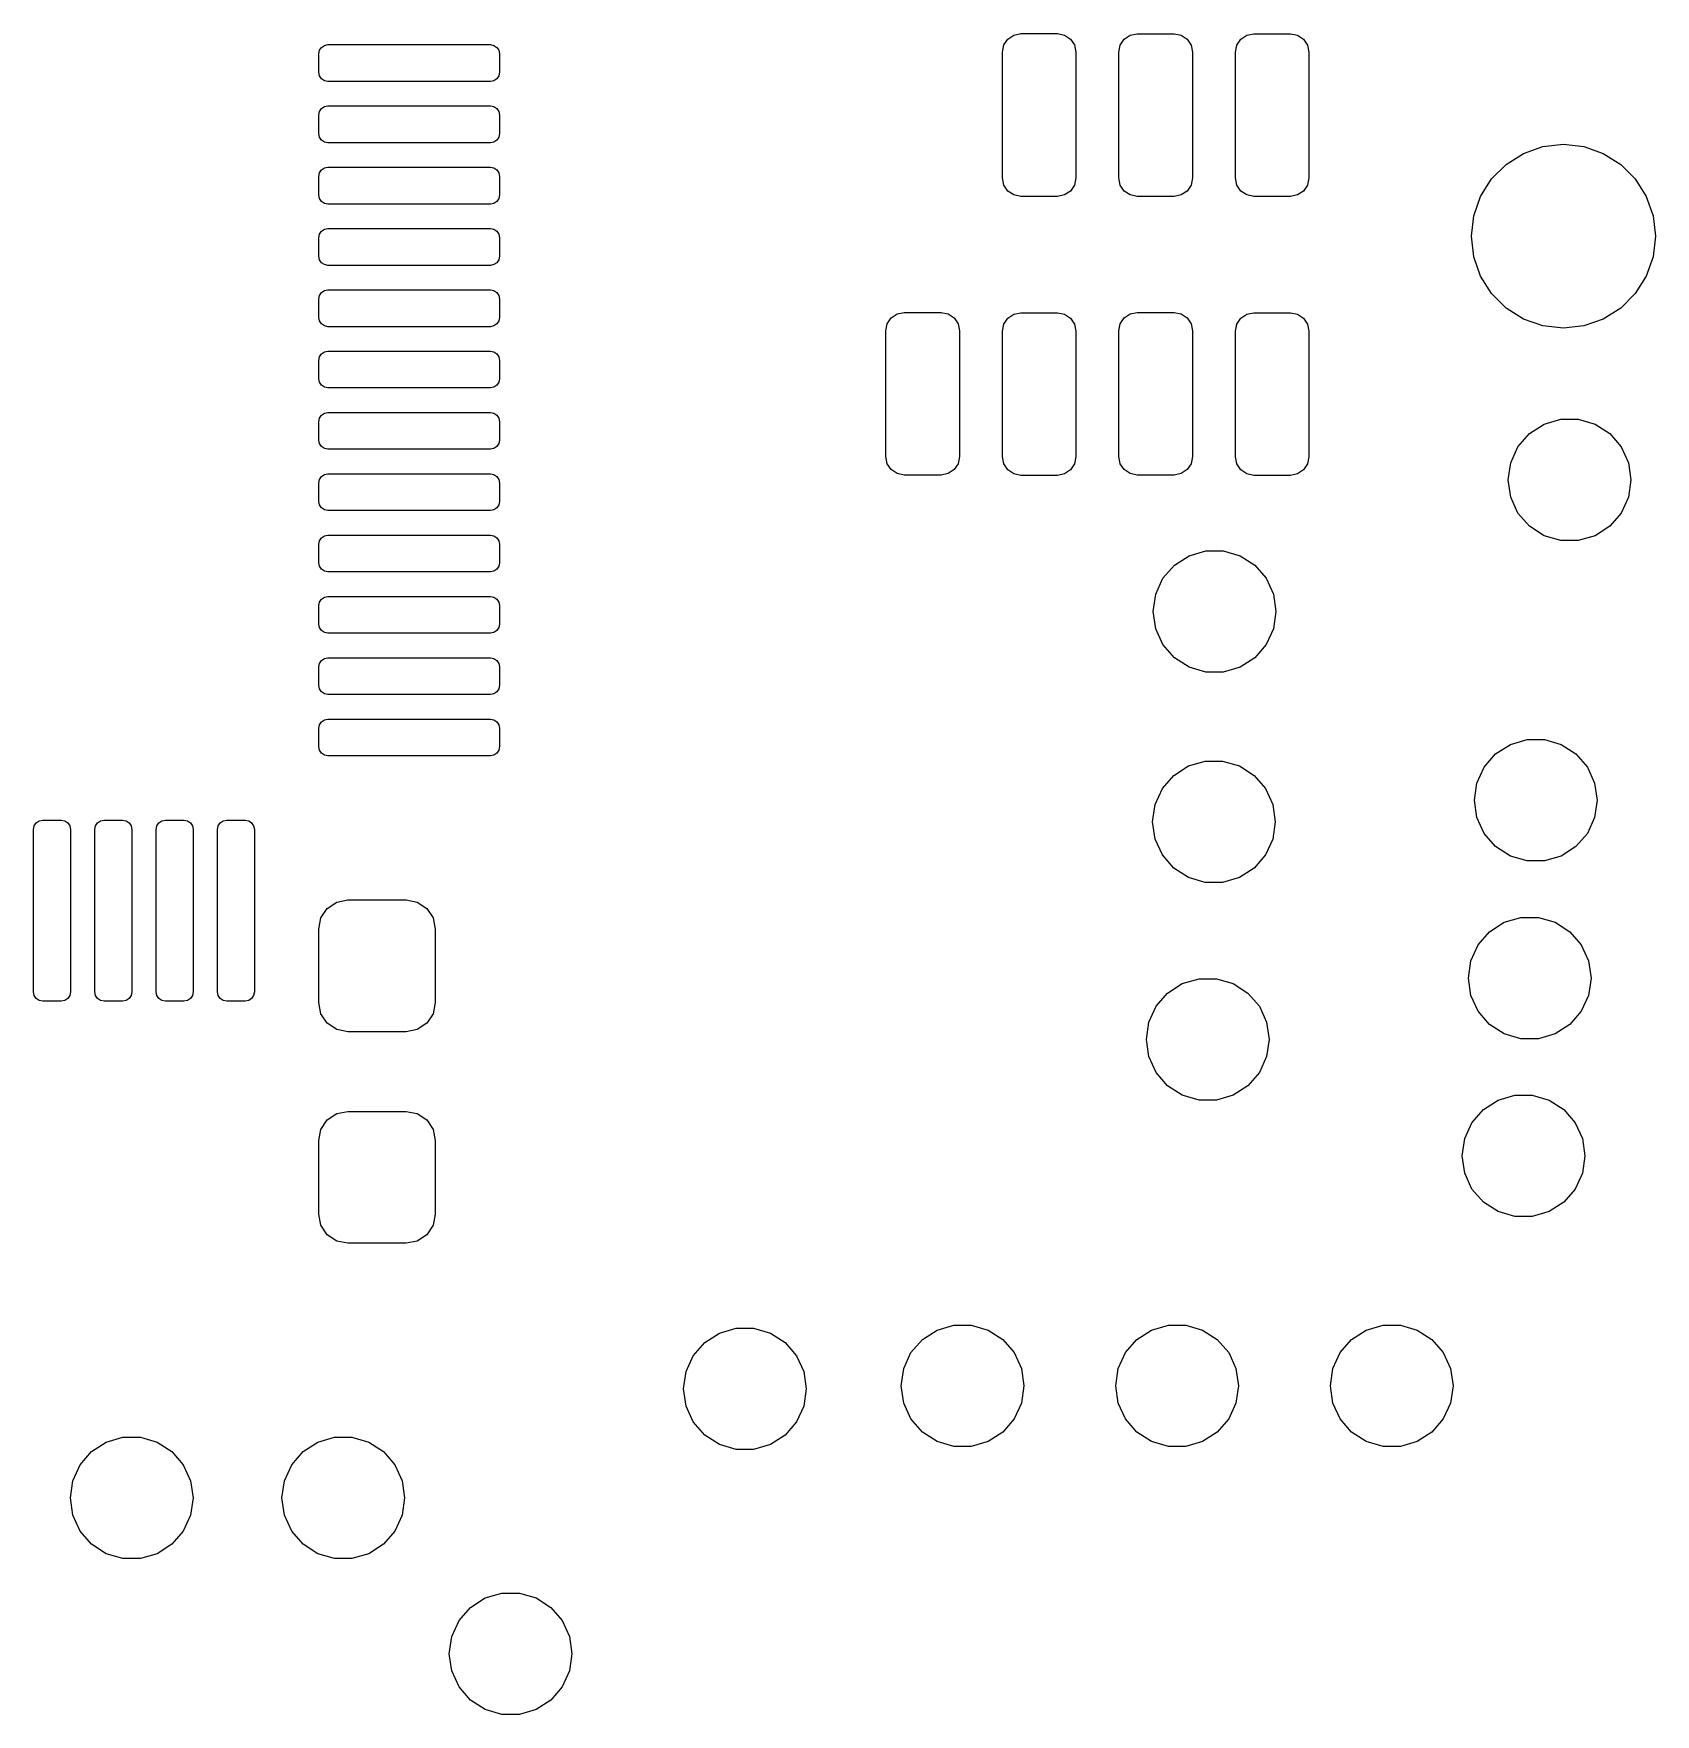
# Model space of a CAD drawing. Extents: x 152.7 to 182, y -97.6 to -73.3.
# Drawn here: x 168.23 to 181.46, y -97.55 to -83.85 of the extents above; entities that cross this region are included whole.
import ezdxf

# ---------------------------------------------------------------- set-up
doc = ezdxf.new("R2010")
doc.units = 0
doc.layers.add('BLACK', color=7, linetype='CONTINUOUS')

msp = doc.modelspace()

# ---------------------------------------------------------------- linework, layer by layer
at = {"layer": 'BLACK', "linetype": 'CONTINUOUS'}
for p, q in [((176.177934, -83.891434), (176.226597, -83.858918)), ((176.226597, -83.858918), (176.284, -83.8475)), ((176.284, -83.8475), (176.584, -83.8475)), ((176.584, -83.8475), (176.641403, -83.858918)), ((176.641403, -83.858918), (176.690066, -83.891434)), ((177.127934, -83.893934), (177.176597, -83.861418)), ((177.176597, -83.861418), (177.234, -83.85)), ((177.234, -83.85), (177.534, -83.85)), ((177.534, -83.85), (177.591403, -83.861418)), ((177.591403, -83.861418), (177.640066, -83.893934)), ((178.077934, -83.893934), (178.126597, -83.861418)), ((178.126597, -83.861418), (178.184, -83.85)), ((178.184, -83.85), (178.484, -83.85)), ((178.484, -83.85), (178.541403, -83.861418)), ((178.541403, -83.861418), (178.590066, -83.893934)), ((170.559, -84.0125), (170.564709, -83.983799)), ((170.559, -84.1625), (170.559, -84.0125)), ((170.564709, -83.983799), (170.580967, -83.959467)), ((170.580967, -83.959467), (170.605299, -83.943209)), ((170.605299, -83.943209), (170.634, -83.9375)), ((170.634, -83.9375), (171.959, -83.9375)), ((171.959, -83.9375), (171.987701, -83.943209)), ((171.987701, -83.943209), (172.012033, -83.959467)), ((172.012033, -83.959467), (172.028291, -83.983799)), ((172.028291, -83.983799), (172.034, -84.0125)), ((172.034, -84.0125), (172.034, -84.1625)), ((176.134, -83.9975), (176.145418, -83.940097)), ((176.134, -84), (176.134, -83.9975)), ((176.134, -85.025), (176.134, -84)), ((176.145418, -83.940097), (176.177934, -83.891434)), ((176.690066, -83.891434), (176.722582, -83.940097)), ((176.722582, -83.940097), (176.734, -83.9975)), ((176.734, -83.9975), (176.734, -84)), ((176.734, -84), (176.734, -85.025)), ((177.084, -84), (177.095418, -83.942597)), ((177.084, -85.025), (177.084, -84)), ((177.095418, -83.942597), (177.127934, -83.893934)), ((177.640066, -83.893934), (177.672582, -83.942597)), ((177.672582, -83.942597), (177.684, -84)), ((177.684, -84), (177.684, -85.025)), ((178.034, -84), (178.045418, -83.942597)), ((178.034, -85.025), (178.034, -84)), ((178.045418, -83.942597), (178.077934, -83.893934)), ((178.590066, -83.893934), (178.622582, -83.942597)), ((178.622582, -83.942597), (178.634, -84)), ((178.634, -84), (178.634, -85.025)), ((170.564709, -84.191201), (170.559, -84.1625)), ((172.034, -84.1625), (172.028291, -84.191201)), ((170.580967, -84.215533), (170.564709, -84.191201)), ((170.605299, -84.231791), (170.580967, -84.215533)), ((170.634, -84.2375), (170.605299, -84.231791)), ((171.959, -84.2375), (170.634, -84.2375)), ((171.987701, -84.231791), (171.959, -84.2375)), ((172.012033, -84.215533), (171.987701, -84.231791)), ((172.028291, -84.191201), (172.012033, -84.215533)), ((170.605299, -84.443209), (170.634, -84.4375)), ((170.634, -84.4375), (171.959, -84.4375)), ((171.959, -84.4375), (171.987701, -84.443209)), ((170.559, -84.5125), (170.564709, -84.483799)), ((170.559, -84.6625), (170.559, -84.5125)), ((170.564709, -84.483799), (170.580967, -84.459467)), ((170.580967, -84.459467), (170.605299, -84.443209)), ((171.987701, -84.443209), (172.012033, -84.459467)), ((172.012033, -84.459467), (172.028291, -84.483799)), ((172.028291, -84.483799), (172.034, -84.5125)), ((172.034, -84.5125), (172.034, -84.6625)), ((170.564709, -84.691201), (170.559, -84.6625)), ((170.580967, -84.715533), (170.564709, -84.691201)), ((172.028291, -84.691201), (172.012033, -84.715533)), ((172.034, -84.6625), (172.028291, -84.691201)), ((170.605299, -84.731791), (170.580967, -84.715533)), ((170.634, -84.7375), (170.605299, -84.731791)), ((171.959, -84.7375), (170.634, -84.7375)), ((171.987701, -84.731791), (171.959, -84.7375)), ((172.012033, -84.715533), (171.987701, -84.731791)), ((180.241383, -84.913626), (180.383587, -84.824273)), ((180.383587, -84.824273), (180.542109, -84.768804)), ((180.542109, -84.768804), (180.709, -84.75)), ((180.709, -84.75), (180.875891, -84.768804)), ((180.875891, -84.768804), (181.034413, -84.824273)), ((181.034413, -84.824273), (181.176617, -84.913626)), ((170.559, -85.0125), (170.564709, -84.983799)), ((170.564709, -84.983799), (170.580967, -84.959467)), ((170.580967, -84.959467), (170.605299, -84.943209)), ((170.605299, -84.943209), (170.634, -84.9375)), ((170.634, -84.9375), (171.959, -84.9375)), ((171.959, -84.9375), (171.987701, -84.943209)), ((171.987701, -84.943209), (172.012033, -84.959467)), ((172.012033, -84.959467), (172.028291, -84.983799)), ((172.028291, -84.983799), (172.034, -85.0125)), ((180.122626, -85.032383), (180.241383, -84.913626)), ((181.176617, -84.913626), (181.295374, -85.032383)), ((170.559, -85.1625), (170.559, -85.0125)), ((172.034, -85.0125), (172.034, -85.1625)), ((176.145418, -85.082403), (176.134, -85.025)), ((176.177934, -85.131066), (176.145418, -85.082403)), ((176.722582, -85.082403), (176.690066, -85.131066)), ((176.734, -85.025), (176.722582, -85.082403)), ((177.095418, -85.082403), (177.084, -85.025)), ((177.127934, -85.131066), (177.095418, -85.082403)), ((177.672582, -85.082403), (177.640066, -85.131066)), ((177.684, -85.025), (177.672582, -85.082403)), ((178.045418, -85.082403), (178.034, -85.025)), ((178.077934, -85.131066), (178.045418, -85.082403)), ((178.622582, -85.082403), (178.590066, -85.131066)), ((178.634, -85.025), (178.622582, -85.082403)), ((180.033273, -85.174587), (180.122626, -85.032383)), ((181.295374, -85.032383), (181.384727, -85.174587)), ((170.564709, -85.191201), (170.559, -85.1625)), ((170.580967, -85.215533), (170.564709, -85.191201)), ((170.605299, -85.231791), (170.580967, -85.215533)), ((170.634, -85.2375), (170.605299, -85.231791)), ((171.959, -85.2375), (170.634, -85.2375)), ((171.987701, -85.231791), (171.959, -85.2375)), ((172.012033, -85.215533), (171.987701, -85.231791)), ((172.028291, -85.191201), (172.012033, -85.215533)), ((172.034, -85.1625), (172.028291, -85.191201)), ((176.226597, -85.163582), (176.177934, -85.131066)), ((176.284, -85.175), (176.226597, -85.163582)), ((176.584, -85.175), (176.284, -85.175)), ((176.641403, -85.163582), (176.584, -85.175)), ((176.690066, -85.131066), (176.641403, -85.163582)), ((177.176597, -85.163582), (177.127934, -85.131066)), ((177.234, -85.175), (177.176597, -85.163582)), ((177.534, -85.175), (177.234, -85.175)), ((177.591403, -85.163582), (177.534, -85.175)), ((177.640066, -85.131066), (177.591403, -85.163582)), ((178.126597, -85.163582), (178.077934, -85.131066)), ((178.184, -85.175), (178.126597, -85.163582)), ((178.484, -85.175), (178.184, -85.175)), ((178.541403, -85.163582), (178.484, -85.175)), ((178.590066, -85.131066), (178.541403, -85.163582)), ((179.977804, -85.333109), (180.033273, -85.174587)), ((181.384727, -85.174587), (181.440196, -85.333109)), ((179.959, -85.5), (179.977804, -85.333109)), ((181.440196, -85.333109), (181.459, -85.5)), ((170.559, -85.5125), (170.564709, -85.483799)), ((170.559, -85.6625), (170.559, -85.5125)), ((170.564709, -85.483799), (170.580967, -85.459467)), ((170.580967, -85.459467), (170.605299, -85.443209)), ((170.605299, -85.443209), (170.634, -85.4375)), ((170.634, -85.4375), (171.959, -85.4375)), ((171.959, -85.4375), (171.987701, -85.443209)), ((171.987701, -85.443209), (172.012033, -85.459467)), ((172.012033, -85.459467), (172.028291, -85.483799)), ((172.028291, -85.483799), (172.034, -85.5125)), ((172.034, -85.5125), (172.034, -85.6625)), ((179.977804, -85.666891), (179.959, -85.5)), ((181.459, -85.5), (181.440196, -85.666891)), ((170.564709, -85.691201), (170.559, -85.6625)), ((172.034, -85.6625), (172.028291, -85.691201)), ((180.033273, -85.825413), (179.977804, -85.666891)), ((181.440196, -85.666891), (181.384727, -85.825413)), ((170.580967, -85.715533), (170.564709, -85.691201)), ((170.605299, -85.731791), (170.580967, -85.715533)), ((170.634, -85.7375), (170.605299, -85.731791)), ((171.959, -85.7375), (170.634, -85.7375)), ((171.987701, -85.731791), (171.959, -85.7375)), ((172.012033, -85.715533), (171.987701, -85.731791)), ((172.028291, -85.691201), (172.012033, -85.715533)), ((170.580967, -85.959467), (170.605299, -85.943209)), ((170.605299, -85.943209), (170.634, -85.9375)), ((170.634, -85.9375), (171.959, -85.9375)), ((171.959, -85.9375), (171.987701, -85.943209)), ((171.987701, -85.943209), (172.012033, -85.959467)), ((180.122626, -85.967617), (180.033273, -85.825413)), ((181.384727, -85.825413), (181.295374, -85.967617)), ((170.559, -86.0125), (170.564709, -85.983799)), ((170.559, -86.1625), (170.559, -86.0125)), ((170.564709, -85.983799), (170.580967, -85.959467)), ((172.012033, -85.959467), (172.028291, -85.983799)), ((172.028291, -85.983799), (172.034, -86.0125)), ((172.034, -86.0125), (172.034, -86.1625)), ((180.241383, -86.086374), (180.122626, -85.967617)), ((181.295374, -85.967617), (181.176617, -86.086374)), ((170.564709, -86.191201), (170.559, -86.1625)), ((170.580967, -86.215533), (170.564709, -86.191201)), ((170.605299, -86.231791), (170.580967, -86.215533)), ((172.012033, -86.215533), (171.987701, -86.231791)), ((172.028291, -86.191201), (172.012033, -86.215533)), ((172.034, -86.1625), (172.028291, -86.191201)), ((175.184, -86.2725), (175.195418, -86.215097)), ((175.195418, -86.215097), (175.227934, -86.166434)), ((175.227934, -86.166434), (175.276597, -86.133918)), ((175.276597, -86.133918), (175.334, -86.1225)), ((175.334, -86.1225), (175.634, -86.1225)), ((175.634, -86.1225), (175.691403, -86.133918)), ((175.691403, -86.133918), (175.740066, -86.166434)), ((175.740066, -86.166434), (175.772582, -86.215097)), ((175.772582, -86.215097), (175.784, -86.2725)), ((176.134, -86.275), (176.145418, -86.217597)), ((176.145418, -86.217597), (176.177934, -86.168934)), ((176.177934, -86.168934), (176.226597, -86.136418)), ((176.226597, -86.136418), (176.284, -86.125)), ((176.284, -86.125), (176.584, -86.125)), ((176.584, -86.125), (176.641403, -86.136418)), ((176.641403, -86.136418), (176.690066, -86.168934)), ((176.690066, -86.168934), (176.722582, -86.217597)), ((176.722582, -86.217597), (176.734, -86.275)), ((177.084, -86.2725), (177.095418, -86.215097)), ((177.095418, -86.215097), (177.127934, -86.166434)), ((177.127934, -86.166434), (177.176597, -86.133918)), ((177.176597, -86.133918), (177.234, -86.1225)), ((177.234, -86.1225), (177.534, -86.1225)), ((177.534, -86.1225), (177.591403, -86.133918)), ((177.591403, -86.133918), (177.640066, -86.166434)), ((177.640066, -86.166434), (177.672582, -86.215097)), ((177.672582, -86.215097), (177.684, -86.2725)), ((178.034, -86.275), (178.045418, -86.217597)), ((178.045418, -86.217597), (178.077934, -86.168934)), ((178.077934, -86.168934), (178.126597, -86.136418)), ((178.126597, -86.136418), (178.184, -86.125)), ((178.184, -86.125), (178.484, -86.125)), ((178.484, -86.125), (178.541403, -86.136418)), ((178.541403, -86.136418), (178.590066, -86.168934)), ((178.590066, -86.168934), (178.622582, -86.217597)), ((178.622582, -86.217597), (178.634, -86.275)), ((180.383587, -86.175727), (180.241383, -86.086374)), ((180.542109, -86.231196), (180.383587, -86.175727)), ((181.034413, -86.175727), (180.875891, -86.231196)), ((181.176617, -86.086374), (181.034413, -86.175727)), ((170.634, -86.2375), (170.605299, -86.231791)), ((171.959, -86.2375), (170.634, -86.2375)), ((171.987701, -86.231791), (171.959, -86.2375)), ((175.184, -87.2975), (175.184, -86.2725)), ((175.784, -86.2725), (175.784, -87.2975)), ((176.134, -87.3), (176.134, -86.275)), ((176.734, -86.275), (176.734, -87.3)), ((177.084, -87.2975), (177.084, -86.2725)), ((177.684, -86.2725), (177.684, -87.2975)), ((178.034, -87.3), (178.034, -86.275)), ((178.634, -86.275), (178.634, -87.3)), ((180.709, -86.25), (180.542109, -86.231196)), ((180.875891, -86.231196), (180.709, -86.25)), ((170.559, -86.5125), (170.564709, -86.483799)), ((170.564709, -86.483799), (170.580967, -86.459467)), ((170.580967, -86.459467), (170.605299, -86.443209)), ((170.605299, -86.443209), (170.634, -86.4375)), ((170.634, -86.4375), (171.959, -86.4375)), ((171.959, -86.4375), (171.987701, -86.443209)), ((171.987701, -86.443209), (172.012033, -86.459467)), ((172.012033, -86.459467), (172.028291, -86.483799)), ((172.028291, -86.483799), (172.034, -86.5125)), ((170.559, -86.6625), (170.559, -86.5125)), ((172.034, -86.5125), (172.034, -86.6625)), ((170.564709, -86.691201), (170.559, -86.6625)), ((170.580967, -86.715533), (170.564709, -86.691201)), ((170.605299, -86.731791), (170.580967, -86.715533)), ((170.634, -86.7375), (170.605299, -86.731791)), ((171.959, -86.7375), (170.634, -86.7375)), ((171.987701, -86.731791), (171.959, -86.7375)), ((172.012033, -86.715533), (171.987701, -86.731791)), ((172.028291, -86.691201), (172.012033, -86.715533)), ((172.034, -86.6625), (172.028291, -86.691201)), ((170.559, -87.0125), (170.564709, -86.983799)), ((170.559, -87.1625), (170.559, -87.0125)), ((170.564709, -86.983799), (170.580967, -86.959467)), ((170.580967, -86.959467), (170.605299, -86.943209)), ((170.605299, -86.943209), (170.634, -86.9375)), ((170.634, -86.9375), (171.959, -86.9375)), ((171.959, -86.9375), (171.987701, -86.943209)), ((171.987701, -86.943209), (172.012033, -86.959467)), ((172.012033, -86.959467), (172.028291, -86.983799)), ((172.028291, -86.983799), (172.034, -87.0125)), ((172.034, -87.0125), (172.034, -87.1625)), ((180.43157, -87.109625), (180.551292, -87.032684)), ((180.551292, -87.032684), (180.687843, -86.992589)), ((180.687843, -86.992589), (180.830157, -86.992589)), ((180.830157, -86.992589), (180.966708, -87.032684)), ((180.966708, -87.032684), (181.08643, -87.109625)), ((170.564709, -87.191201), (170.559, -87.1625)), ((172.034, -87.1625), (172.028291, -87.191201)), ((180.338373, -87.21718), (180.43157, -87.109625)), ((181.08643, -87.109625), (181.179627, -87.21718)), ((170.580967, -87.215533), (170.564709, -87.191201)), ((170.605299, -87.231791), (170.580967, -87.215533)), ((170.634, -87.2375), (170.605299, -87.231791)), ((171.959, -87.2375), (170.634, -87.2375)), ((171.987701, -87.231791), (171.959, -87.2375)), ((172.012033, -87.215533), (171.987701, -87.231791)), ((172.028291, -87.191201), (172.012033, -87.215533)), ((175.195418, -87.354903), (175.184, -87.2975)), ((175.784, -87.2975), (175.772582, -87.354903)), ((176.145418, -87.357403), (176.134, -87.3)), ((176.734, -87.3), (176.722582, -87.357403)), ((177.095418, -87.354903), (177.084, -87.2975)), ((177.684, -87.2975), (177.672582, -87.354903)), ((178.045418, -87.357403), (178.034, -87.3)), ((178.634, -87.3), (178.622582, -87.357403)), ((180.279254, -87.346634), (180.338373, -87.21718)), ((181.179627, -87.21718), (181.238746, -87.346634)), ((170.580967, -87.459467), (170.605299, -87.443209)), ((170.605299, -87.443209), (170.634, -87.4375)), ((170.634, -87.4375), (171.959, -87.4375)), ((171.959, -87.4375), (171.987701, -87.443209)), ((171.987701, -87.443209), (172.012033, -87.459467)), ((175.227934, -87.403566), (175.195418, -87.354903)), ((175.276597, -87.436082), (175.227934, -87.403566)), ((175.334, -87.4475), (175.276597, -87.436082)), ((175.634, -87.4475), (175.334, -87.4475)), ((175.691403, -87.436082), (175.634, -87.4475)), ((175.740066, -87.403566), (175.691403, -87.436082)), ((175.772582, -87.354903), (175.740066, -87.403566)), ((176.177934, -87.406066), (176.145418, -87.357403)), ((176.226597, -87.438582), (176.177934, -87.406066)), ((176.284, -87.45), (176.226597, -87.438582)), ((176.584, -87.45), (176.284, -87.45)), ((176.641403, -87.438582), (176.584, -87.45)), ((176.690066, -87.406066), (176.641403, -87.438582)), ((176.722582, -87.357403), (176.690066, -87.406066)), ((177.127934, -87.403566), (177.095418, -87.354903)), ((177.176597, -87.436082), (177.127934, -87.403566)), ((177.234, -87.4475), (177.176597, -87.436082)), ((177.534, -87.4475), (177.234, -87.4475)), ((177.591403, -87.436082), (177.534, -87.4475)), ((177.640066, -87.403566), (177.591403, -87.436082)), ((177.672582, -87.354903), (177.640066, -87.403566)), ((178.077934, -87.406066), (178.045418, -87.357403)), ((178.126597, -87.438582), (178.077934, -87.406066)), ((178.184, -87.45), (178.126597, -87.438582)), ((178.484, -87.45), (178.184, -87.45)), ((178.541403, -87.438582), (178.484, -87.45)), ((178.590066, -87.406066), (178.541403, -87.438582)), ((178.622582, -87.357403), (178.590066, -87.406066)), ((180.259, -87.4875), (180.279254, -87.346634)), ((181.238746, -87.346634), (181.259, -87.4875)), ((170.559, -87.5125), (170.564709, -87.483799)), ((170.559, -87.6625), (170.559, -87.5125)), ((170.564709, -87.483799), (170.580967, -87.459467)), ((172.012033, -87.459467), (172.028291, -87.483799)), ((172.028291, -87.483799), (172.034, -87.5125)), ((172.034, -87.5125), (172.034, -87.6625)), ((180.279254, -87.628366), (180.259, -87.4875)), ((181.259, -87.4875), (181.238746, -87.628366)), ((170.564709, -87.691201), (170.559, -87.6625)), ((170.580967, -87.715533), (170.564709, -87.691201)), ((170.605299, -87.731791), (170.580967, -87.715533)), ((172.012033, -87.715533), (171.987701, -87.731791)), ((172.028291, -87.691201), (172.012033, -87.715533)), ((172.034, -87.6625), (172.028291, -87.691201)), ((180.338373, -87.75782), (180.279254, -87.628366)), ((181.238746, -87.628366), (181.179627, -87.75782)), ((170.634, -87.7375), (170.605299, -87.731791)), ((171.959, -87.7375), (170.634, -87.7375)), ((171.987701, -87.731791), (171.959, -87.7375)), ((180.43157, -87.865375), (180.338373, -87.75782)), ((181.179627, -87.75782), (181.08643, -87.865375)), ((170.559, -88.0125), (170.564709, -87.983799)), ((170.564709, -87.983799), (170.580967, -87.959467)), ((170.580967, -87.959467), (170.605299, -87.943209)), ((170.605299, -87.943209), (170.634, -87.9375)), ((170.634, -87.9375), (171.959, -87.9375)), ((171.959, -87.9375), (171.987701, -87.943209)), ((171.987701, -87.943209), (172.012033, -87.959467)), ((172.012033, -87.959467), (172.028291, -87.983799)), ((172.028291, -87.983799), (172.034, -88.0125)), ((180.551292, -87.942316), (180.43157, -87.865375)), ((180.687843, -87.982411), (180.551292, -87.942316)), ((180.830157, -87.982411), (180.687843, -87.982411)), ((180.966708, -87.942316), (180.830157, -87.982411)), ((181.08643, -87.865375), (180.966708, -87.942316)), ((170.559, -88.1625), (170.559, -88.0125)), ((172.034, -88.0125), (172.034, -88.1625)), ((177.53657, -88.182125), (177.656292, -88.105184)), ((177.656292, -88.105184), (177.792843, -88.065089)), ((177.792843, -88.065089), (177.935157, -88.065089)), ((177.935157, -88.065089), (178.071708, -88.105184)), ((178.071708, -88.105184), (178.19143, -88.182125)), ((170.564709, -88.191201), (170.559, -88.1625)), ((170.580967, -88.215533), (170.564709, -88.191201)), ((170.605299, -88.231791), (170.580967, -88.215533)), ((170.634, -88.2375), (170.605299, -88.231791)), ((171.959, -88.2375), (170.634, -88.2375)), ((171.987701, -88.231791), (171.959, -88.2375)), ((172.012033, -88.215533), (171.987701, -88.231791)), ((172.028291, -88.191201), (172.012033, -88.215533)), ((172.034, -88.1625), (172.028291, -88.191201)), ((177.443373, -88.28968), (177.53657, -88.182125)), ((178.19143, -88.182125), (178.284627, -88.28968)), ((177.384254, -88.419134), (177.443373, -88.28968)), ((178.284627, -88.28968), (178.343746, -88.419134)), ((170.559, -88.5125), (170.564709, -88.483799)), ((170.559, -88.6625), (170.559, -88.5125)), ((170.564709, -88.483799), (170.580967, -88.459467)), ((170.580967, -88.459467), (170.605299, -88.443209)), ((170.605299, -88.443209), (170.634, -88.4375)), ((170.634, -88.4375), (171.959, -88.4375)), ((171.959, -88.4375), (171.987701, -88.443209)), ((171.987701, -88.443209), (172.012033, -88.459467)), ((172.012033, -88.459467), (172.028291, -88.483799)), ((172.028291, -88.483799), (172.034, -88.5125)), ((172.034, -88.5125), (172.034, -88.6625)), ((177.364, -88.56), (177.384254, -88.419134)), ((178.343746, -88.419134), (178.364, -88.56)), ((170.564709, -88.691201), (170.559, -88.6625)), ((172.034, -88.6625), (172.028291, -88.691201)), ((177.384254, -88.700866), (177.364, -88.56)), ((178.364, -88.56), (178.343746, -88.700866)), ((170.580967, -88.715533), (170.564709, -88.691201)), ((170.605299, -88.731791), (170.580967, -88.715533)), ((170.634, -88.7375), (170.605299, -88.731791)), ((171.959, -88.7375), (170.634, -88.7375)), ((171.987701, -88.731791), (171.959, -88.7375)), ((172.012033, -88.715533), (171.987701, -88.731791)), ((172.028291, -88.691201), (172.012033, -88.715533)), ((177.443373, -88.83032), (177.384254, -88.700866)), ((178.343746, -88.700866), (178.284627, -88.83032)), ((170.564709, -88.983799), (170.580967, -88.959467)), ((170.580967, -88.959467), (170.605299, -88.943209)), ((170.605299, -88.943209), (170.634, -88.9375)), ((170.634, -88.9375), (171.959, -88.9375)), ((171.959, -88.9375), (171.987701, -88.943209)), ((171.987701, -88.943209), (172.012033, -88.959467)), ((172.012033, -88.959467), (172.028291, -88.983799)), ((177.53657, -88.937875), (177.443373, -88.83032)), ((177.656292, -89.014816), (177.53657, -88.937875)), ((178.19143, -88.937875), (178.071708, -89.014816)), ((178.284627, -88.83032), (178.19143, -88.937875)), ((170.559, -89.0125), (170.564709, -88.983799)), ((170.559, -89.1625), (170.559, -89.0125)), ((172.028291, -88.983799), (172.034, -89.0125)), ((172.034, -89.0125), (172.034, -89.1625)), ((177.792843, -89.054911), (177.656292, -89.014816)), ((177.935157, -89.054911), (177.792843, -89.054911)), ((178.071708, -89.014816), (177.935157, -89.054911)), ((170.564709, -89.191201), (170.559, -89.1625)), ((170.580967, -89.215533), (170.564709, -89.191201)), ((170.605299, -89.231791), (170.580967, -89.215533)), ((170.634, -89.2375), (170.605299, -89.231791)), ((171.987701, -89.231791), (171.959, -89.2375)), ((172.012033, -89.215533), (171.987701, -89.231791)), ((172.028291, -89.191201), (172.012033, -89.215533)), ((172.034, -89.1625), (172.028291, -89.191201)), ((171.959, -89.2375), (170.634, -89.2375)), ((170.559, -89.5125), (170.564709, -89.483799)), ((170.564709, -89.483799), (170.580967, -89.459467)), ((170.580967, -89.459467), (170.605299, -89.443209)), ((170.605299, -89.443209), (170.634, -89.4375)), ((170.634, -89.4375), (171.959, -89.4375)), ((171.959, -89.4375), (171.987701, -89.443209)), ((171.987701, -89.443209), (172.012033, -89.459467)), ((172.012033, -89.459467), (172.028291, -89.483799)), ((172.028291, -89.483799), (172.034, -89.5125)), ((170.559, -89.6625), (170.559, -89.5125)), ((172.034, -89.5125), (172.034, -89.6625)), ((180.15657, -89.722125), (180.276292, -89.645184)), ((180.276292, -89.645184), (180.412843, -89.605089)), ((180.412843, -89.605089), (180.555157, -89.605089)), ((180.555157, -89.605089), (180.691708, -89.645184)), ((180.691708, -89.645184), (180.81143, -89.722125)), ((170.564709, -89.691201), (170.559, -89.6625)), ((170.580967, -89.715533), (170.564709, -89.691201)), ((170.605299, -89.731791), (170.580967, -89.715533)), ((170.634, -89.7375), (170.605299, -89.731791)), ((171.959, -89.7375), (170.634, -89.7375)), ((171.987701, -89.731791), (171.959, -89.7375)), ((172.012033, -89.715533), (171.987701, -89.731791)), ((172.028291, -89.691201), (172.012033, -89.715533)), ((172.034, -89.6625), (172.028291, -89.691201)), ((177.651292, -89.820184), (177.787843, -89.780089)), ((177.787843, -89.780089), (177.930157, -89.780089)), ((177.930157, -89.780089), (178.066708, -89.820184)), ((180.063373, -89.82968), (180.15657, -89.722125)), ((180.81143, -89.722125), (180.904627, -89.82968)), ((177.438373, -90.00468), (177.53157, -89.897125)), ((177.53157, -89.897125), (177.651292, -89.820184)), ((178.066708, -89.820184), (178.18643, -89.897125)), ((178.18643, -89.897125), (178.279627, -90.00468)), ((180.004254, -89.959134), (180.063373, -89.82968)), ((180.904627, -89.82968), (180.963746, -89.959134)), ((177.379254, -90.134134), (177.438373, -90.00468)), ((178.279627, -90.00468), (178.338746, -90.134134)), ((179.984, -90.1), (180.004254, -89.959134)), ((180.963746, -89.959134), (180.984, -90.1)), ((177.359, -90.275), (177.379254, -90.134134)), ((178.338746, -90.134134), (178.359, -90.275)), ((180.004254, -90.240866), (179.984, -90.1)), ((180.984, -90.1), (180.963746, -90.240866)), ((168.234, -90.3375), (168.239709, -90.308799)), ((168.239709, -90.308799), (168.255967, -90.284467)), ((168.255967, -90.284467), (168.280299, -90.268209)), ((168.280299, -90.268209), (168.309, -90.2625)), ((168.309, -90.2625), (168.459, -90.2625)), ((168.459, -90.2625), (168.487701, -90.268209)), ((168.487701, -90.268209), (168.512033, -90.284467)), ((168.512033, -90.284467), (168.528291, -90.308799)), ((168.528291, -90.308799), (168.534, -90.3375)), ((168.734, -90.3375), (168.739709, -90.308799)), ((168.739709, -90.308799), (168.755967, -90.284467)), ((168.755967, -90.284467), (168.780299, -90.268209)), ((168.780299, -90.268209), (168.809, -90.2625)), ((168.809, -90.2625), (168.959, -90.2625)), ((168.959, -90.2625), (168.987701, -90.268209)), ((168.987701, -90.268209), (169.012033, -90.284467)), ((169.012033, -90.284467), (169.028291, -90.308799)), ((169.028291, -90.308799), (169.034, -90.3375)), ((169.234, -90.3375), (169.239709, -90.308799)), ((169.239709, -90.308799), (169.255967, -90.284467)), ((169.255967, -90.284467), (169.280299, -90.268209)), ((169.280299, -90.268209), (169.309, -90.2625)), ((169.309, -90.2625), (169.459, -90.2625)), ((169.459, -90.2625), (169.487701, -90.268209)), ((169.487701, -90.268209), (169.512033, -90.284467)), ((169.512033, -90.284467), (169.528291, -90.308799)), ((169.528291, -90.308799), (169.534, -90.3375)), ((169.734, -90.3375), (169.739709, -90.308799)), ((169.739709, -90.308799), (169.755967, -90.284467)), ((169.755967, -90.284467), (169.780299, -90.268209)), ((169.780299, -90.268209), (169.809, -90.2625)), ((169.809, -90.2625), (169.959, -90.2625)), ((169.959, -90.2625), (169.987701, -90.268209)), ((169.987701, -90.268209), (170.012033, -90.284467)), ((170.012033, -90.284467), (170.028291, -90.308799)), ((170.028291, -90.308799), (170.034, -90.3375)), ((177.379254, -90.415866), (177.359, -90.275)), ((178.359, -90.275), (178.338746, -90.415866)), ((180.063373, -90.37032), (180.004254, -90.240866)), ((180.963746, -90.240866), (180.904627, -90.37032)), ((168.234, -91.6625), (168.234, -90.3375)), ((168.534, -90.3375), (168.534, -91.6625)), ((168.734, -91.6625), (168.734, -90.3375)), ((169.034, -90.3375), (169.034, -91.6625)), ((169.234, -91.6625), (169.234, -90.3375)), ((169.534, -90.3375), (169.534, -91.6625)), ((169.734, -91.6625), (169.734, -90.3375)), ((170.034, -90.3375), (170.034, -91.6625)), ((177.438373, -90.54532), (177.379254, -90.415866)), ((178.338746, -90.415866), (178.279627, -90.54532)), ((180.15657, -90.477875), (180.063373, -90.37032)), ((180.904627, -90.37032), (180.81143, -90.477875)), ((177.53157, -90.652875), (177.438373, -90.54532)), ((178.279627, -90.54532), (178.18643, -90.652875)), ((180.276292, -90.554816), (180.15657, -90.477875)), ((180.412843, -90.594911), (180.276292, -90.554816)), ((180.555157, -90.594911), (180.412843, -90.594911)), ((180.691708, -90.554816), (180.555157, -90.594911)), ((180.81143, -90.477875), (180.691708, -90.554816)), ((177.651292, -90.729816), (177.53157, -90.652875)), ((177.787843, -90.769911), (177.651292, -90.729816)), ((178.066708, -90.729816), (177.930157, -90.769911)), ((178.18643, -90.652875), (178.066708, -90.729816)), ((177.930157, -90.769911), (177.787843, -90.769911)), ((170.577079, -91.059113), (170.628562, -90.982062)), ((170.628562, -90.982062), (170.705613, -90.930579)), ((170.705613, -90.930579), (170.7965, -90.9125)), ((170.7965, -90.9125), (171.2715, -90.9125)), ((171.2715, -90.9125), (171.362387, -90.930579)), ((171.362387, -90.930579), (171.439438, -90.982062)), ((171.439438, -90.982062), (171.490921, -91.059113)), ((170.559, -91.15), (170.577079, -91.059113)), ((170.559, -91.75), (170.559, -91.15)), ((171.490921, -91.059113), (171.509, -91.15)), ((171.509, -91.15), (171.509, -91.75)), ((180.10657, -91.172125), (180.226292, -91.095184)), ((180.226292, -91.095184), (180.362843, -91.055089)), ((180.362843, -91.055089), (180.505157, -91.055089)), ((180.505157, -91.055089), (180.641708, -91.095184)), ((180.641708, -91.095184), (180.76143, -91.172125)), ((179.954254, -91.409134), (180.013373, -91.27968)), ((180.013373, -91.27968), (180.10657, -91.172125)), ((180.76143, -91.172125), (180.854627, -91.27968)), ((180.854627, -91.27968), (180.913746, -91.409134)), ((179.934, -91.55), (179.954254, -91.409134)), ((180.913746, -91.409134), (180.934, -91.55)), ((177.601292, -91.595184), (177.737843, -91.555089)), ((177.737843, -91.555089), (177.880157, -91.555089)), ((177.880157, -91.555089), (178.016708, -91.595184)), ((179.954254, -91.690866), (179.934, -91.55)), ((180.934, -91.55), (180.913746, -91.690866)), ((168.239709, -91.691201), (168.234, -91.6625)), ((168.255967, -91.715533), (168.239709, -91.691201)), ((168.528291, -91.691201), (168.512033, -91.715533)), ((168.534, -91.6625), (168.528291, -91.691201)), ((168.739709, -91.691201), (168.734, -91.6625)), ((168.755967, -91.715533), (168.739709, -91.691201)), ((169.028291, -91.691201), (169.012033, -91.715533)), ((169.034, -91.6625), (169.028291, -91.691201)), ((169.239709, -91.691201), (169.234, -91.6625)), ((169.255967, -91.715533), (169.239709, -91.691201)), ((169.528291, -91.691201), (169.512033, -91.715533)), ((169.534, -91.6625), (169.528291, -91.691201)), ((169.739709, -91.691201), (169.734, -91.6625)), ((169.755967, -91.715533), (169.739709, -91.691201)), ((170.028291, -91.691201), (170.012033, -91.715533)), ((170.034, -91.6625), (170.028291, -91.691201)), ((177.388373, -91.77968), (177.48157, -91.672125)), ((177.48157, -91.672125), (177.601292, -91.595184)), ((178.016708, -91.595184), (178.13643, -91.672125)), ((178.13643, -91.672125), (178.229627, -91.77968)), ((180.013373, -91.82032), (179.954254, -91.690866)), ((180.913746, -91.690866), (180.854627, -91.82032)), ((168.280299, -91.731791), (168.255967, -91.715533)), ((168.309, -91.7375), (168.280299, -91.731791)), ((168.459, -91.7375), (168.309, -91.7375)), ((168.487701, -91.731791), (168.459, -91.7375)), ((168.512033, -91.715533), (168.487701, -91.731791)), ((168.780299, -91.731791), (168.755967, -91.715533)), ((168.809, -91.7375), (168.780299, -91.731791)), ((168.959, -91.7375), (168.809, -91.7375)), ((168.987701, -91.731791), (168.959, -91.7375)), ((169.012033, -91.715533), (168.987701, -91.731791)), ((169.280299, -91.731791), (169.255967, -91.715533)), ((169.309, -91.7375), (169.280299, -91.731791)), ((169.459, -91.7375), (169.309, -91.7375)), ((169.487701, -91.731791), (169.459, -91.7375)), ((169.512033, -91.715533), (169.487701, -91.731791)), ((169.780299, -91.731791), (169.755967, -91.715533)), ((169.809, -91.7375), (169.780299, -91.731791)), ((169.959, -91.7375), (169.809, -91.7375)), ((169.987701, -91.731791), (169.959, -91.7375)), ((170.012033, -91.715533), (169.987701, -91.731791)), ((170.577079, -91.840887), (170.559, -91.75)), ((171.509, -91.75), (171.490921, -91.840887)), ((177.329254, -91.909134), (177.388373, -91.77968)), ((178.229627, -91.77968), (178.288746, -91.909134)), ((180.10657, -91.927875), (180.013373, -91.82032)), ((180.854627, -91.82032), (180.76143, -91.927875)), ((170.628562, -91.917938), (170.577079, -91.840887)), ((170.705613, -91.969421), (170.628562, -91.917938)), ((170.7965, -91.9875), (170.705613, -91.969421)), ((171.362387, -91.969421), (171.2715, -91.9875)), ((171.439438, -91.917938), (171.362387, -91.969421)), ((171.490921, -91.840887), (171.439438, -91.917938)), ((177.309, -92.05), (177.329254, -91.909134)), ((178.288746, -91.909134), (178.309, -92.05)), ((180.226292, -92.004816), (180.10657, -91.927875)), ((180.76143, -91.927875), (180.641708, -92.004816)), ((171.2715, -91.9875), (170.7965, -91.9875)), ((177.329254, -92.190866), (177.309, -92.05)), ((178.309, -92.05), (178.288746, -92.190866)), ((180.362843, -92.044911), (180.226292, -92.004816)), ((180.505157, -92.044911), (180.362843, -92.044911)), ((180.641708, -92.004816), (180.505157, -92.044911)), ((177.388373, -92.32032), (177.329254, -92.190866)), ((178.288746, -92.190866), (178.229627, -92.32032)), ((177.48157, -92.427875), (177.388373, -92.32032)), ((178.229627, -92.32032), (178.13643, -92.427875)), ((177.601292, -92.504816), (177.48157, -92.427875)), ((177.737843, -92.544911), (177.601292, -92.504816)), ((178.016708, -92.504816), (177.880157, -92.544911)), ((178.13643, -92.427875), (178.016708, -92.504816)), ((180.176292, -92.545184), (180.312843, -92.505089)), ((180.312843, -92.505089), (180.455157, -92.505089)), ((180.455157, -92.505089), (180.591708, -92.545184)), ((170.628562, -92.707062), (170.705613, -92.655579)), ((170.705613, -92.655579), (170.7965, -92.6375)), ((170.7965, -92.6375), (171.2715, -92.6375)), ((171.2715, -92.6375), (171.362387, -92.655579)), ((171.362387, -92.655579), (171.439438, -92.707062)), ((177.880157, -92.544911), (177.737843, -92.544911)), ((179.963373, -92.72968), (180.05657, -92.622125)), ((180.05657, -92.622125), (180.176292, -92.545184)), ((180.591708, -92.545184), (180.71143, -92.622125)), ((180.71143, -92.622125), (180.804627, -92.72968)), ((170.559, -92.875), (170.577079, -92.784113)), ((170.577079, -92.784113), (170.628562, -92.707062)), ((171.439438, -92.707062), (171.490921, -92.784113)), ((171.490921, -92.784113), (171.509, -92.875)), ((179.904254, -92.859134), (179.963373, -92.72968)), ((180.804627, -92.72968), (180.863746, -92.859134)), ((170.559, -93.475), (170.559, -92.875)), ((171.509, -92.875), (171.509, -93.475)), ((179.884, -93), (179.904254, -92.859134)), ((180.863746, -92.859134), (180.884, -93)), ((179.904254, -93.140866), (179.884, -93)), ((180.884, -93), (180.863746, -93.140866)), ((179.963373, -93.27032), (179.904254, -93.140866)), ((180.863746, -93.140866), (180.804627, -93.27032)), ((180.05657, -93.377875), (179.963373, -93.27032)), ((180.804627, -93.27032), (180.71143, -93.377875)), ((170.577079, -93.565887), (170.559, -93.475)), ((171.509, -93.475), (171.490921, -93.565887)), ((180.176292, -93.454816), (180.05657, -93.377875)), ((180.312843, -93.494911), (180.176292, -93.454816)), ((180.591708, -93.454816), (180.455157, -93.494911)), ((180.71143, -93.377875), (180.591708, -93.454816)), ((170.628562, -93.642938), (170.577079, -93.565887)), ((171.490921, -93.565887), (171.439438, -93.642938)), ((180.455157, -93.494911), (180.312843, -93.494911)), ((170.705613, -93.694421), (170.628562, -93.642938)), ((170.7965, -93.7125), (170.705613, -93.694421)), ((171.2715, -93.7125), (170.7965, -93.7125)), ((171.362387, -93.694421), (171.2715, -93.7125)), ((171.439438, -93.642938), (171.362387, -93.694421)), ((173.826292, -94.445184), (173.962843, -94.405089)), ((173.962843, -94.405089), (174.105157, -94.405089)), ((174.105157, -94.405089), (174.241708, -94.445184)), ((175.48157, -94.497125), (175.601292, -94.420184)), ((175.601292, -94.420184), (175.737843, -94.380089)), ((175.737843, -94.380089), (175.880157, -94.380089)), ((175.880157, -94.380089), (176.016708, -94.420184)), ((176.016708, -94.420184), (176.13643, -94.497125)), ((177.23157, -94.497125), (177.351292, -94.420184)), ((177.351292, -94.420184), (177.487843, -94.380089)), ((177.487843, -94.380089), (177.630157, -94.380089)), ((177.630157, -94.380089), (177.766708, -94.420184)), ((177.766708, -94.420184), (177.88643, -94.497125)), ((178.98157, -94.497125), (179.101292, -94.420184)), ((179.101292, -94.420184), (179.237843, -94.380089)), ((179.237843, -94.380089), (179.380157, -94.380089)), ((179.380157, -94.380089), (179.516708, -94.420184)), ((179.516708, -94.420184), (179.63643, -94.497125)), ((173.613373, -94.62968), (173.70657, -94.522125)), ((173.70657, -94.522125), (173.826292, -94.445184)), ((174.241708, -94.445184), (174.36143, -94.522125)), ((174.36143, -94.522125), (174.454627, -94.62968)), ((175.388373, -94.60468), (175.48157, -94.497125)), ((176.13643, -94.497125), (176.229627, -94.60468)), ((177.138373, -94.60468), (177.23157, -94.497125)), ((177.88643, -94.497125), (177.979627, -94.60468)), ((178.888373, -94.60468), (178.98157, -94.497125)), ((179.63643, -94.497125), (179.729627, -94.60468)), ((173.554254, -94.759134), (173.613373, -94.62968)), ((174.454627, -94.62968), (174.513746, -94.759134)), ((175.329254, -94.734134), (175.388373, -94.60468)), ((176.229627, -94.60468), (176.288746, -94.734134)), ((177.079254, -94.734134), (177.138373, -94.60468)), ((177.979627, -94.60468), (178.038746, -94.734134)), ((178.829254, -94.734134), (178.888373, -94.60468)), ((179.729627, -94.60468), (179.788746, -94.734134)), ((173.534, -94.9), (173.554254, -94.759134)), ((174.513746, -94.759134), (174.534, -94.9)), ((175.309, -94.875), (175.329254, -94.734134)), ((176.288746, -94.734134), (176.309, -94.875)), ((177.059, -94.875), (177.079254, -94.734134)), ((178.038746, -94.734134), (178.059, -94.875)), ((178.809, -94.875), (178.829254, -94.734134)), ((179.788746, -94.734134), (179.809, -94.875)), ((173.554254, -95.040866), (173.534, -94.9)), ((174.534, -94.9), (174.513746, -95.040866)), ((175.329254, -95.015866), (175.309, -94.875)), ((176.309, -94.875), (176.288746, -95.015866)), ((177.079254, -95.015866), (177.059, -94.875)), ((178.059, -94.875), (178.038746, -95.015866)), ((178.829254, -95.015866), (178.809, -94.875)), ((179.809, -94.875), (179.788746, -95.015866)), ((173.613373, -95.17032), (173.554254, -95.040866)), ((174.513746, -95.040866), (174.454627, -95.17032)), ((175.388373, -95.14532), (175.329254, -95.015866)), ((176.288746, -95.015866), (176.229627, -95.14532)), ((177.138373, -95.14532), (177.079254, -95.015866)), ((178.038746, -95.015866), (177.979627, -95.14532)), ((178.888373, -95.14532), (178.829254, -95.015866)), ((179.788746, -95.015866), (179.729627, -95.14532)), ((173.70657, -95.277875), (173.613373, -95.17032)), ((174.454627, -95.17032), (174.36143, -95.277875)), ((175.48157, -95.252875), (175.388373, -95.14532)), ((175.601292, -95.329816), (175.48157, -95.252875)), ((176.13643, -95.252875), (176.016708, -95.329816)), ((176.229627, -95.14532), (176.13643, -95.252875)), ((177.23157, -95.252875), (177.138373, -95.14532)), ((177.351292, -95.329816), (177.23157, -95.252875)), ((177.88643, -95.252875), (177.766708, -95.329816)), ((177.979627, -95.14532), (177.88643, -95.252875)), ((178.98157, -95.252875), (178.888373, -95.14532)), ((179.101292, -95.329816), (178.98157, -95.252875)), ((179.63643, -95.252875), (179.516708, -95.329816)), ((179.729627, -95.14532), (179.63643, -95.252875)), ((168.70657, -95.412125), (168.826292, -95.335184)), ((168.826292, -95.335184), (168.962843, -95.295089)), ((168.962843, -95.295089), (169.105157, -95.295089)), ((169.105157, -95.295089), (169.241708, -95.335184)), ((169.241708, -95.335184), (169.36143, -95.412125)), ((170.43157, -95.412125), (170.551292, -95.335184)), ((170.551292, -95.335184), (170.687843, -95.295089)), ((170.687843, -95.295089), (170.830157, -95.295089)), ((170.830157, -95.295089), (170.966708, -95.335184)), ((170.966708, -95.335184), (171.08643, -95.412125)), ((173.826292, -95.354816), (173.70657, -95.277875)), ((173.962843, -95.394911), (173.826292, -95.354816)), ((174.105157, -95.394911), (173.962843, -95.394911)), ((174.241708, -95.354816), (174.105157, -95.394911)), ((174.36143, -95.277875), (174.241708, -95.354816)), ((175.737843, -95.369911), (175.601292, -95.329816)), ((175.880157, -95.369911), (175.737843, -95.369911)), ((176.016708, -95.329816), (175.880157, -95.369911)), ((177.487843, -95.369911), (177.351292, -95.329816)), ((177.630157, -95.369911), (177.487843, -95.369911)), ((177.766708, -95.329816), (177.630157, -95.369911)), ((179.237843, -95.369911), (179.101292, -95.329816)), ((179.380157, -95.369911), (179.237843, -95.369911)), ((179.516708, -95.329816), (179.380157, -95.369911)), ((168.554254, -95.649134), (168.613373, -95.51968)), ((168.613373, -95.51968), (168.70657, -95.412125)), ((169.36143, -95.412125), (169.454627, -95.51968)), ((169.454627, -95.51968), (169.513746, -95.649134)), ((170.279254, -95.649134), (170.338373, -95.51968)), ((170.338373, -95.51968), (170.43157, -95.412125)), ((171.08643, -95.412125), (171.179627, -95.51968)), ((171.179627, -95.51968), (171.238746, -95.649134)), ((168.534, -95.79), (168.554254, -95.649134)), ((169.513746, -95.649134), (169.534, -95.79)), ((170.259, -95.79), (170.279254, -95.649134)), ((171.238746, -95.649134), (171.259, -95.79)), ((168.554254, -95.930866), (168.534, -95.79)), ((169.534, -95.79), (169.513746, -95.930866)), ((170.279254, -95.930866), (170.259, -95.79)), ((171.259, -95.79), (171.238746, -95.930866)), ((168.613373, -96.06032), (168.554254, -95.930866)), ((169.513746, -95.930866), (169.454627, -96.06032)), ((170.338373, -96.06032), (170.279254, -95.930866)), ((171.238746, -95.930866), (171.179627, -96.06032)), ((168.70657, -96.167875), (168.613373, -96.06032)), ((169.454627, -96.06032), (169.36143, -96.167875)), ((170.43157, -96.167875), (170.338373, -96.06032)), ((171.179627, -96.06032), (171.08643, -96.167875)), ((168.826292, -96.244816), (168.70657, -96.167875)), ((169.36143, -96.167875), (169.241708, -96.244816)), ((170.551292, -96.244816), (170.43157, -96.167875)), ((171.08643, -96.167875), (170.966708, -96.244816)), ((168.962843, -96.284911), (168.826292, -96.244816)), ((169.105157, -96.284911), (168.962843, -96.284911)), ((169.241708, -96.244816), (169.105157, -96.284911)), ((170.687843, -96.284911), (170.551292, -96.244816)), ((170.830157, -96.284911), (170.687843, -96.284911)), ((170.966708, -96.244816), (170.830157, -96.284911)), ((171.79657, -96.682125), (171.916292, -96.605184)), ((171.916292, -96.605184), (172.052843, -96.565089)), ((172.052843, -96.565089), (172.195157, -96.565089)), ((172.195157, -96.565089), (172.331708, -96.605184)), ((172.331708, -96.605184), (172.45143, -96.682125)), ((171.703373, -96.78968), (171.79657, -96.682125)), ((172.45143, -96.682125), (172.544627, -96.78968)), ((171.644254, -96.919134), (171.703373, -96.78968)), ((172.544627, -96.78968), (172.603746, -96.919134)), ((171.624, -97.06), (171.644254, -96.919134)), ((172.603746, -96.919134), (172.624, -97.06)), ((171.644254, -97.200866), (171.624, -97.06)), ((172.624, -97.06), (172.603746, -97.200866)), ((171.703373, -97.33032), (171.644254, -97.200866)), ((172.603746, -97.200866), (172.544627, -97.33032)), ((171.79657, -97.437875), (171.703373, -97.33032)), ((171.916292, -97.514816), (171.79657, -97.437875)), ((172.45143, -97.437875), (172.331708, -97.514816)), ((172.544627, -97.33032), (172.45143, -97.437875)), ((172.052843, -97.554911), (171.916292, -97.514816)), ((172.195157, -97.554911), (172.052843, -97.554911)), ((172.331708, -97.514816), (172.195157, -97.554911))]:
    msp.add_line(p, q, dxfattribs=at)

doc.saveas('drawing.dxf')
